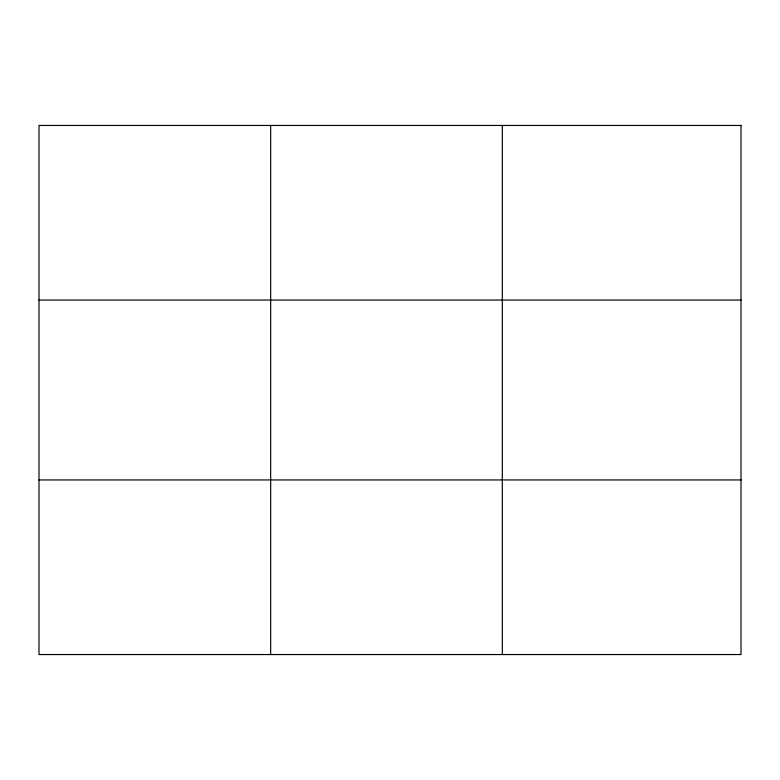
<?xml version="1.0" encoding="UTF-8"?>
<svg xmlns="http://www.w3.org/2000/svg" width="780" height="780" viewBox="0 0 780 780"><rect width="100%" height="100%" fill="white"/><g stroke="black" fill="none" stroke-linecap="round" stroke-linejoin="round"><path stroke-width="1.17" d="M270.66 125.453L270.66 654.547M502.32 125.453L502.32 654.547M39 300.056L741 300.056M39 479.944L741 479.944M741 125.453L741 654.547L39 654.547L39 125.453L741 125.453"/></g></svg>
